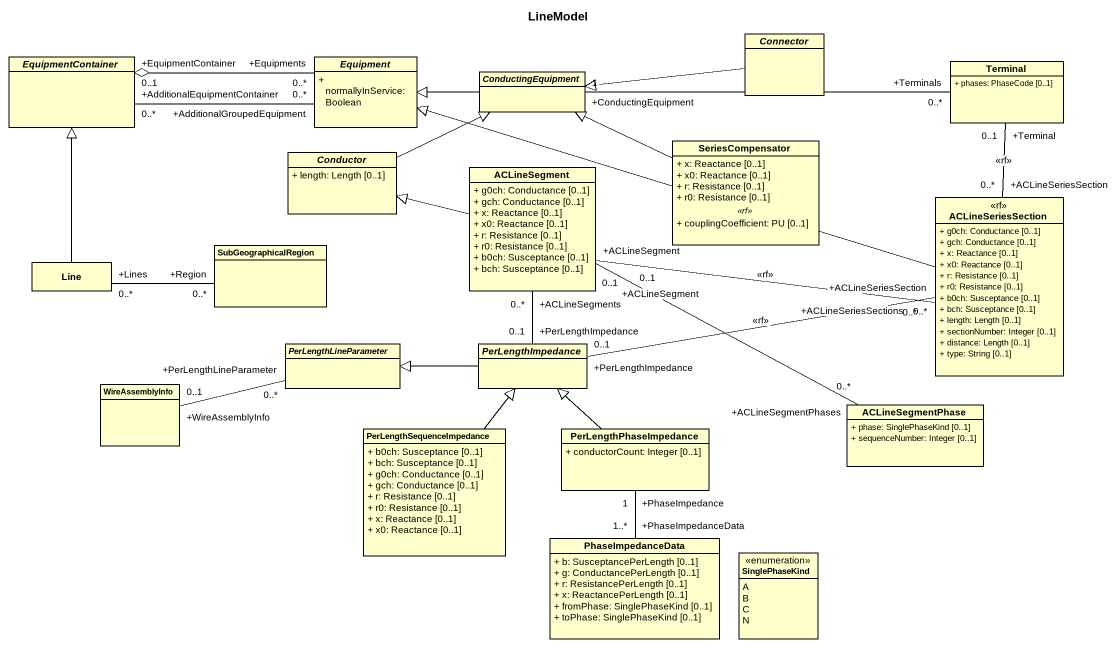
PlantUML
@startuml
title LineModel
hide circle
hide empty members
skinparam classAttributeIconSize 0
abstract class Connector
abstract class EquipmentContainer
abstract class Equipment {
  + normallyInService: Boolean
}
abstract class ConductingEquipment
class Terminal {
  + phases: PhaseCode [0..1]
}
abstract class Conductor {
  + length: Length [0..1]
}
class SeriesCompensator {
  + x: Reactance [0..1]
  + x0: Reactance [0..1]
  + r: Resistance [0..1]
  + r0: Resistance [0..1]
  .. <<rf>> ..
  + couplingCoefficient: PU [0..1]
}
class ACLineSegment {
  + g0ch: Conductance [0..1]
  + gch: Conductance [0..1]
  + x: Reactance [0..1]
  + x0: Reactance [0..1]
  + r: Resistance [0..1]
  + r0: Resistance [0..1]
  + b0ch: Susceptance [0..1]
  + bch: Susceptance [0..1]
}
class ACLineSeriesSection <<rf>> {
  + g0ch: Conductance [0..1]
  + gch: Conductance [0..1]
  + x: Reactance [0..1]
  + x0: Reactance [0..1]
  + r: Resistance [0..1]
  + r0: Resistance [0..1]
  + b0ch: Susceptance [0..1]
  + bch: Susceptance [0..1]
  + length: Length [0..1]
  + sectionNumber: Integer [0..1]
  + distance: Length [0..1]
  + type: String [0..1]
}
class SubGeographicalRegion
class Line
abstract class PerLengthLineParameter
abstract class PerLengthImpedance
class WireAssemblyInfo
class ACLineSegmentPhase {
  + phase: SinglePhaseKind [0..1]
  + sequenceNumber: Integer [0..1]
}
class PerLengthSequenceImpedance {
  + b0ch: Susceptance [0..1]
  + bch: Susceptance [0..1]
  + g0ch: Conductance [0..1]
  + gch: Conductance [0..1]
  + r: Resistance [0..1]
  + r0: Resistance [0..1]
  + x: Reactance [0..1]
  + x0: Reactance [0..1]
}
class PerLengthPhaseImpedance {
  + conductorCount: Integer [0..1]
}
class PhaseImpedanceData {
  + b: SusceptancePerLength [0..1]
  + g: ConductancePerLength [0..1]
  + r: ResistancePerLength [0..1]
  + x: ReactancePerLength [0..1]
  + fromPhase: SinglePhaseKind [0..1]
  + toPhase: SinglePhaseKind [0..1]
}
enum SinglePhaseKind {
  A
  B
  C
  N
}
Connector -left-|> ConductingEquipment
EquipmentContainer "+EquipmentContainer\n0..1" o-right- "+Equipments\n0..*" Equipment
EquipmentContainer "+AdditionalEquipmentContainer\n0..*" -right- "+AdditionalGroupedEquipment\n0..*" Equipment
ConductingEquipment -left-|> Equipment
Terminal "+Terminals\n0..*" -left- "+ConductingEquipment\n1" ConductingEquipment
Conductor -right-|> ConductingEquipment
SeriesCompensator -left-|> ConductingEquipment
ACLineSegment -left-|> Conductor
ACLineSeriesSection -left-|> Equipment
ACLineSeriesSection "+ACLineSeriesSection\n0..*" -up- "+Terminal\n0..1" Terminal : <<rf>>
ACLineSeriesSection "+ACLineSeriesSections\n0..*" -left- "+ACLineSegment\n0..1" ACLineSegment : <<rf>>
ACLineSeriesSection "+ACLineSeriesSection\n0..*" -left- "+PerLengthImpedance\n0..1" PerLengthImpedance : <<rf>>
SubGeographicalRegion "+Region\n0..*" -left- "+Lines\n0..*" Line
Line -up-|> EquipmentContainer
PerLengthImpedance "+PerLengthImpedance\n0..1" -up- "+ACLineSegments\n0..*" ACLineSegment
PerLengthImpedance -left-|> PerLengthLineParameter
WireAssemblyInfo "+WireAssemblyInfo\n0..1" -right- "+PerLengthLineParameter\n0..*" PerLengthLineParameter
ACLineSegmentPhase "+ACLineSegmentPhases\n0..*" -left- "+ACLineSegment\n0..1" ACLineSegment
PerLengthSequenceImpedance -up-|> PerLengthImpedance
PerLengthPhaseImpedance -up-|> PerLengthImpedance
PerLengthPhaseImpedance "+PhaseImpedance\n1" -- "+PhaseImpedanceData\n1..*" PhaseImpedanceData
@enduml
